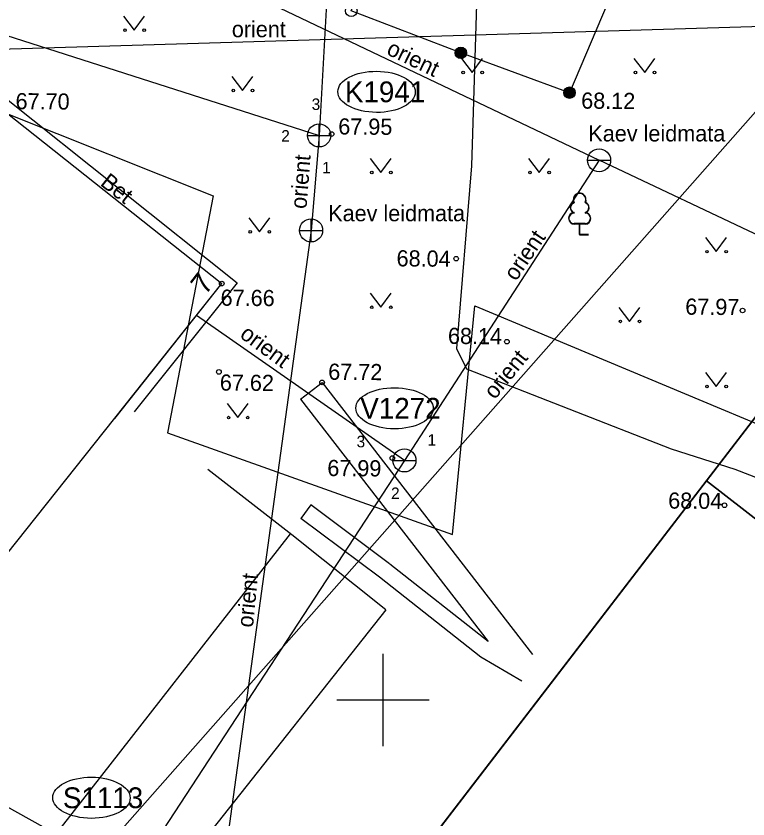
# Model space of a CAD drawing. Extents: x 640152 to 644427, y 6454078 to 6458531.
# Drawn here: x 640984.1 to 641015.82, y 6455044.85 to 6455079.62 of the extents above; entities that cross this region are included whole.
import ezdxf

# ---------------------------------------------------------------- set-up
doc = ezdxf.new("R2010")
doc.units = 0
for name, color, linetype in [('HALJASTUS', 7, 'Continuous'), ('HOONE', 7, 'Continuous'), ('HOONEDET', 7, 'Continuous'), ('KAEVU_NR', 7, 'Continuous'), ('KKAEV', 7, 'Continuous'), ('KORGUS', 7, 'Continuous'), ('KPKAABEL', 7, 'Continuous'), ('KTRASS', 7, 'Continuous'), ('MOOTPIIR', 7, 'Continuous'), ('PIIR', 7, 'Continuous'), ('PUU', 7, 'Continuous'), ('RAJATIS', 7, 'Continuous'), ('SITRASS', 7, 'Continuous'), ('TEE', 7, 'Continuous'), ('TORU_NR', 7, 'Continuous'), ('VKAEV', 7, 'Continuous'), ('VORK', 7, 'Continuous'), ('VTRASS', 7, 'Continuous')]:
    doc.layers.add(name, color=color, linetype=linetype)

msp = doc.modelspace()

# ---------------------------------------------------------------- linework, layer by layer
at = {"layer": 'HALJASTUS'}
for p, q in [((640988.763, 6455079.621), (640989.227, 6455079.015)), ((640989.227, 6455079.015), (640989.672, 6455079.621)), ((641003.414, 6455077.784), (641003.877, 6455077.177)), ((641003.877, 6455077.177), (641004.323, 6455077.784)), ((641010.882, 6455077.784), (641011.346, 6455077.177)), ((641011.346, 6455077.177), (641011.791, 6455077.784)), ((640993.456, 6455077.008), (640993.92, 6455076.401)), ((640993.92, 6455076.401), (640994.365, 6455077.008)), ((640999.455, 6455073.455), (640999.919, 6455072.849)), ((640999.919, 6455072.849), (641000.364, 6455073.455)), ((641006.311, 6455073.455), (641006.775, 6455072.849)), ((641006.775, 6455072.849), (641007.22, 6455073.455)), ((640994.191, 6455070.883), (640994.654, 6455070.276)), ((640994.654, 6455070.276), (640995.1, 6455070.883)), ((641013.984, 6455070.025), (641014.447, 6455069.419)), ((641014.447, 6455069.419), (641014.893, 6455070.025)), ((640999.455, 6455067.616), (640999.919, 6455067.01)), ((640999.919, 6455067.01), (641000.364, 6455067.616)), ((641010.229, 6455067.004), (641010.693, 6455066.397)), ((641010.693, 6455066.397), (641011.138, 6455067.004)), ((641013.984, 6455064.186), (641014.447, 6455063.58)), ((641014.447, 6455063.58), (641014.893, 6455064.186)), ((640993.252, 6455062.839), (640993.716, 6455062.232)), ((640993.716, 6455062.232), (640994.161, 6455062.839))]:
    msp.add_line(p, q, dxfattribs=at)
for centre in [(640988.826, 6455079.015), (640989.654, 6455079.015), (641003.476, 6455077.177), (641004.305, 6455077.177), (641010.945, 6455077.177), (641011.773, 6455077.177), (640993.519, 6455076.401), (640994.348, 6455076.401), (640999.518, 6455072.849), (641000.347, 6455072.849), (641006.374, 6455072.849), (641007.203, 6455072.849), (640994.253, 6455070.276), (640995.082, 6455070.276), (641014.046, 6455069.419), (641014.875, 6455069.419), (640999.518, 6455067.01), (641000.347, 6455067.01), (641010.292, 6455066.397), (641011.12, 6455066.397), (641014.046, 6455063.58), (641014.875, 6455063.58), (640993.315, 6455062.232), (640994.143, 6455062.232)]:
    msp.add_circle(centre, 0.055, dxfattribs=at)
at = {"layer": 'HOONE'}
for p in [(640958.709, 6455024.921), (640988.383, 6455062.194)]:
    msp.add_line(p, (640993.018, 6455068.036), dxfattribs=at)
msp.add_lwpolyline([(640949.373, 6455032.323), (640983.654, 6455075.466), (640993.018, 6455068.036)], dxfattribs=at)
at = {"layer": 'HOONEDET'}
msp.add_lwpolyline([(640983.544, 6455076.159), (640993.681, 6455068.075), (640989.221, 6455062.483)], dxfattribs=at)
at = {"layer": 'KAEVU_NR'}
for centre in [(640999.728, 6455076.341), (641000.507, 6455062.635), (640987.371, 6455045.763)]:
    msp.add_ellipse(centre, major_axis=(1.678, -0.009), ratio=0.531431, dxfattribs=at)
at = {"layer": 'KKAEV'}
for p, q in [((640997.239, 6455073.953), (640997.239, 6455074.953)), ((640996.739, 6455074.453), (640997.739, 6455074.453)), ((640996.89, 6455069.84), (640996.89, 6455070.84)), ((640996.39, 6455070.34), (640997.39, 6455070.34))]:
    msp.add_line(p, q, dxfattribs=at)
for centre in [(640997.239, 6455074.453), (640996.89, 6455070.34)]:
    msp.add_circle(centre, 0.5, dxfattribs=at)
at = {"layer": 'KORGUS'}
for centre in [(641008.09, 6455076.305), (640997.781, 6455074.514), (641003.175, 6455069.115), (640993.018, 6455068.036), (641015.591, 6455066.869), (641005.375, 6455065.519), (640992.894, 6455064.208), (640997.366, 6455063.754), (641000.411, 6455060.476), (641014.805, 6455058.433)]:
    msp.add_circle(centre, 0.1, dxfattribs=at)
at = {"layer": 'KPKAABEL'}
msp.add_lwpolyline([(641005.763, 6455096.836), (641004.28, 6455087.15), (641003.84, 6455073.13), (641003.19, 6455065.22), (641003.62, 6455064.35), (641012.5, 6455060.88), (641015.26, 6455060), (641022.09, 6455057.35), (641031.28, 6455054.04), (641040.63, 6455050.82), (641047.78, 6455044), (641056.08, 6455036.45), (641064.02, 6455029.37), (641071.84, 6455022.25), (641072.03, 6455020.99), (641068.88, 6455011.85), (641066.02, 6455002.53), (641064.37, 6454998.07), (641062.64, 6454993.26), (641058.84, 6454980.3), (641055.42, 6454969.66)], dxfattribs=at)
at = {"layer": 'KTRASS'}
for p in [(640999.004, 6455106.113), (640980.72, 6455079.74)]:
    msp.add_line(p, (640997.239, 6455074.453), dxfattribs=at)
msp.add_lwpolyline([(640997.239, 6455074.453), (640996.89, 6455070.34), (640992.247, 6455036.581)], dxfattribs=at)
at = {"layer": 'MOOTPIIR'}
msp.add_lwpolyline([(640949.485, 6455032.56), (640983.59, 6455075.45), (640992.644, 6455071.837), (640990.666, 6455061.57), (641003.018, 6455057.161), (641003.988, 6455067.067), (641026.306, 6455057.742), (641037.715, 6455056.214), (641047.687, 6455077.335), (641068.619, 6455076.975), (641064.846, 6455058.192), (641056.892, 6455028.534), (641047.951, 6455031.449), (641045.317, 6455020.109), (641053.521, 6455016.97), (641047.878, 6454994.923), (641018.682, 6455015.773), (640993.638, 6455023.48), (640996.619, 6455038.839), (640986.072, 6455042.392), (640979.881, 6455026.117), (640958.685, 6455024.854)], close=True, dxfattribs=at)
at = {"layer": 'PIIR'}
for points in [[(640998.74, 6455084.9), (640982.49, 6455085.2), (640936.11, 6455026.93), (640983.88, 6455020.27), (641028.28, 6455078.05)], [(641028.28, 6455078.05), (641014.02, 6455059.49), (641063.52, 6455021.11), (641069.2, 6455040.07)], [(641063.52, 6455021.11), (641014.02, 6455059.49), (640983.88, 6455020.26), (640996.79, 6455018.46), (641026.69, 6455007.73), (641040.36, 6454998.79), (641056.1, 6454999.29)]]:
    msp.add_lwpolyline(points, close=True, dxfattribs=at)
at = {"layer": 'PUU'}
for p, q in [((641008.766, 6455070.638), (641008.286, 6455070.638)), ((641008.771, 6455070.61), (641008.291, 6455070.61)), ((641008.526, 6455070.163), (641008.526, 6455070.638)), ((641008.531, 6455070.135), (641008.531, 6455070.61)), ((641008.906, 6455070.163), (641008.526, 6455070.163)), ((641008.911, 6455070.135), (641008.531, 6455070.135))]:
    msp.add_line(p, q, dxfattribs=at)
for centre, radius, start, end in [((641008.526, 6455071.683), 0.277, 332.5799, 207.4201), ((641008.531, 6455071.655), 0.277, 332.5799, 207.4201), ((641008.356, 6455071.336), 0.233, 109.0217, 253.1415), ((641008.361, 6455071.307), 0.233, 109.0217, 253.1415), ((641008.697, 6455071.336), 0.233, 286.8508, 70.9859), ((641008.701, 6455071.307), 0.233, 286.8508, 70.9859), ((641008.289, 6455070.876), 0.238, 90.0016, 269.3953), ((641008.294, 6455070.847), 0.238, 90.0016, 269.3953), ((641008.764, 6455070.876), 0.238, 270.6047, 89.9984), ((641008.769, 6455070.847), 0.238, 270.6047, 89.9984)]:
    msp.add_arc(centre, radius, start, end, dxfattribs=at)
at = {"layer": 'RAJATIS'}
msp.add_lwpolyline([(641000.229, 6455084.096), (641005.111, 6455082.345), (641009.959, 6455080.727), (641008.09, 6455076.305), (641003.38, 6455078.031), (640998.632, 6455079.852)], close=True, dxfattribs=at)
for centre, radius in [((640998.632, 6455079.852), 0.25), ((641003.38, 6455078.031), 0.25), ((641003.38, 6455078.031), 0.225), ((641003.38, 6455078.031), 0.2), ((641003.38, 6455078.031), 0.175), ((641003.38, 6455078.031), 0.15), ((641003.38, 6455078.031), 0.125), ((641003.38, 6455078.031), 0.1), ((641003.38, 6455078.031), 0.075), ((641003.38, 6455078.031), 0.05), ((641003.38, 6455078.031), 0.025), ((641008.09, 6455076.305), 0.25), ((641008.09, 6455076.305), 0.225), ((641008.09, 6455076.305), 0.2), ((641008.09, 6455076.305), 0.175), ((641008.09, 6455076.305), 0.15), ((641008.09, 6455076.305), 0.125), ((641008.09, 6455076.305), 0.1), ((641008.09, 6455076.305), 0.075), ((641008.09, 6455076.305), 0.05), ((641008.09, 6455076.305), 0.025)]:
    msp.add_circle(centre, radius, dxfattribs=at)
at = {"layer": 'SITRASS'}
for points in [[(641018.44, 6455078.94), (641017.91, 6455079.22), (640961.78, 6455077.53), (640960.807, 6455077.412)], [(640977.64, 6455048.77), (640987.24, 6455043.4), (640987.73, 6455043.22), (640988.27, 6455043.92), (641018.44, 6455078.07), (641018.44, 6455078.94)]]:
    msp.add_lwpolyline(points, dxfattribs=at)
at = {"layer": 'TEE'}
for p, q in [((640996.434, 6455063.032), (641004.563, 6455052.536)), ((640999.85, 6455055.314), (640996.438, 6455057.866)), ((641004.563, 6455052.536), (641000.301, 6455055.887)), ((641004.248, 6455051.856), (640999.85, 6455055.314)), ((641000.128, 6455053.902), (640987.733, 6455038.249)), ((641006.023, 6455050.816), (641004.248, 6455051.856))]:
    msp.add_line(p, q, dxfattribs=at)
for points in [[(640996.434, 6455063.032), (640997.366, 6455063.754), (641006.489, 6455051.973)], [(641000.128, 6455053.902), (640996.06, 6455057.154), (640992.411, 6455059.981)], [(641000.287, 6455055.897), (640996.874, 6455058.449), (640996.438, 6455057.866)], [(640985.74, 6455040.617), (640985.47, 6455042.593), (640986.075, 6455044.492), (640995.998, 6455057.202)]]:
    msp.add_lwpolyline(points, dxfattribs=at)
at = {"layer": 'VKAEV'}
for p, q in [((641008.869, 6455073.375), (641009.869, 6455073.375)), ((641000.434, 6455060.378), (641001.434, 6455060.378))]:
    msp.add_line(p, q, dxfattribs=at)
for centre in [(641009.369, 6455073.375), (641000.934, 6455060.378)]:
    msp.add_circle(centre, 0.5, dxfattribs=at)
at = {"layer": 'VORK'}
for p, q in [((641000, 6455052), (641000, 6455048)), ((640998, 6455050), (641002, 6455050))]:
    msp.add_line(p, q, dxfattribs=at)
at = {"layer": 'VTRASS'}
for p, q in [((640989.693, 6455082.792), (641009.369, 6455073.375)), ((641009.369, 6455073.375), (641000.934, 6455060.378)), ((641029.265, 6455063.972), (641009.369, 6455073.375)), ((641000.934, 6455060.378), (640991.925, 6455066.658)), ((641000.934, 6455060.378), (640967.589, 6455009.402))]:
    msp.add_line(p, q, dxfattribs=at)

# ---------------------------------------------------------------- texts
at = {"layer": 'HOONE'}
msp.add_text('7', height=0.9, rotation=52.4291, dxfattribs=at).set_placement((640992.313, 6455067.507))
at = {"layer": 'KAEVU_NR'}
for s, p in [('K1941', (640998.356, 6455075.891)), ('V1272', (640999.022, 6455062.185)), ('S1113', (640986.133, 6455045.313))]:
    msp.add_text(s, height=0.9, dxfattribs=at).set_placement(p)
at = {"layer": 'KKAEV'}
msp.add_text('Kaev leidmata', height=0.7, dxfattribs=at).set_placement((640997.631, 6455070.735))
at = {"layer": 'KORGUS'}
for s, p in [('67.70', (640984.08, 6455075.59)), ('68.12', (641008.593, 6455075.614)), ('67.95', (640998.066, 6455074.495)), ('68.04', (641000.592, 6455068.782)), ('67.66', (640992.967, 6455067.077)), ('67.97', (641013.104, 6455066.689)), ('68.14', (641002.819, 6455065.424)), ('67.72', (640997.63, 6455063.87)), ('67.62', (640992.933, 6455063.401)), ('67.99', (640997.591, 6455059.7)), ('68.04', (641012.363, 6455058.289))]:
    msp.add_text(s, height=0.7, rotation=359.5156, dxfattribs=at).set_placement(p)
at = {"layer": 'KTRASS'}
for rotation, p in [(85.3814, (640996.686, 6455071.254)), (84.3738, (640994.367, 6455053.118))]:
    msp.add_text('orient', height=0.7, rotation=rotation, dxfattribs=at).set_placement(p)
at = {"layer": 'SITRASS'}
msp.add_text('orient', height=0.7, dxfattribs=at).set_placement((640993.454, 6455078.707))
msp.add_text('orient', height=0.7, rotation=50.9534, dxfattribs=at).set_placement((641004.852, 6455062.984))
at = {"layer": 'TEE'}
msp.add_text('Bet', height=0.7, rotation=321.8537, dxfattribs=at).set_placement((640987.712, 6455072.322))
at = {"layer": 'TORU_NR'}
for s, p in [('3', (640996.915, 6455075.556)), ('2', (640995.596, 6455074.183)), ('1', (640997.372, 6455072.809)), ('3', (640998.861, 6455060.943)), ('1', (641001.939, 6455061.013)), ('2', (641000.354, 6455058.703))]:
    msp.add_text(s, height=0.5, dxfattribs=at).set_placement(p)
at = {"layer": 'VKAEV'}
msp.add_text('Kaev leidmata', height=0.7, dxfattribs=at).set_placement((641008.906, 6455074.191))
at = {"layer": 'VTRASS'}
for rotation, p in [(334.2241, (641000.113, 6455077.989)), (55.7503, (641005.768, 6455068.109)), (323.6001, (640993.758, 6455065.734))]:
    msp.add_text('orient', height=0.7, rotation=rotation, dxfattribs=at).set_placement(p)

doc.saveas('drawing.dxf')
